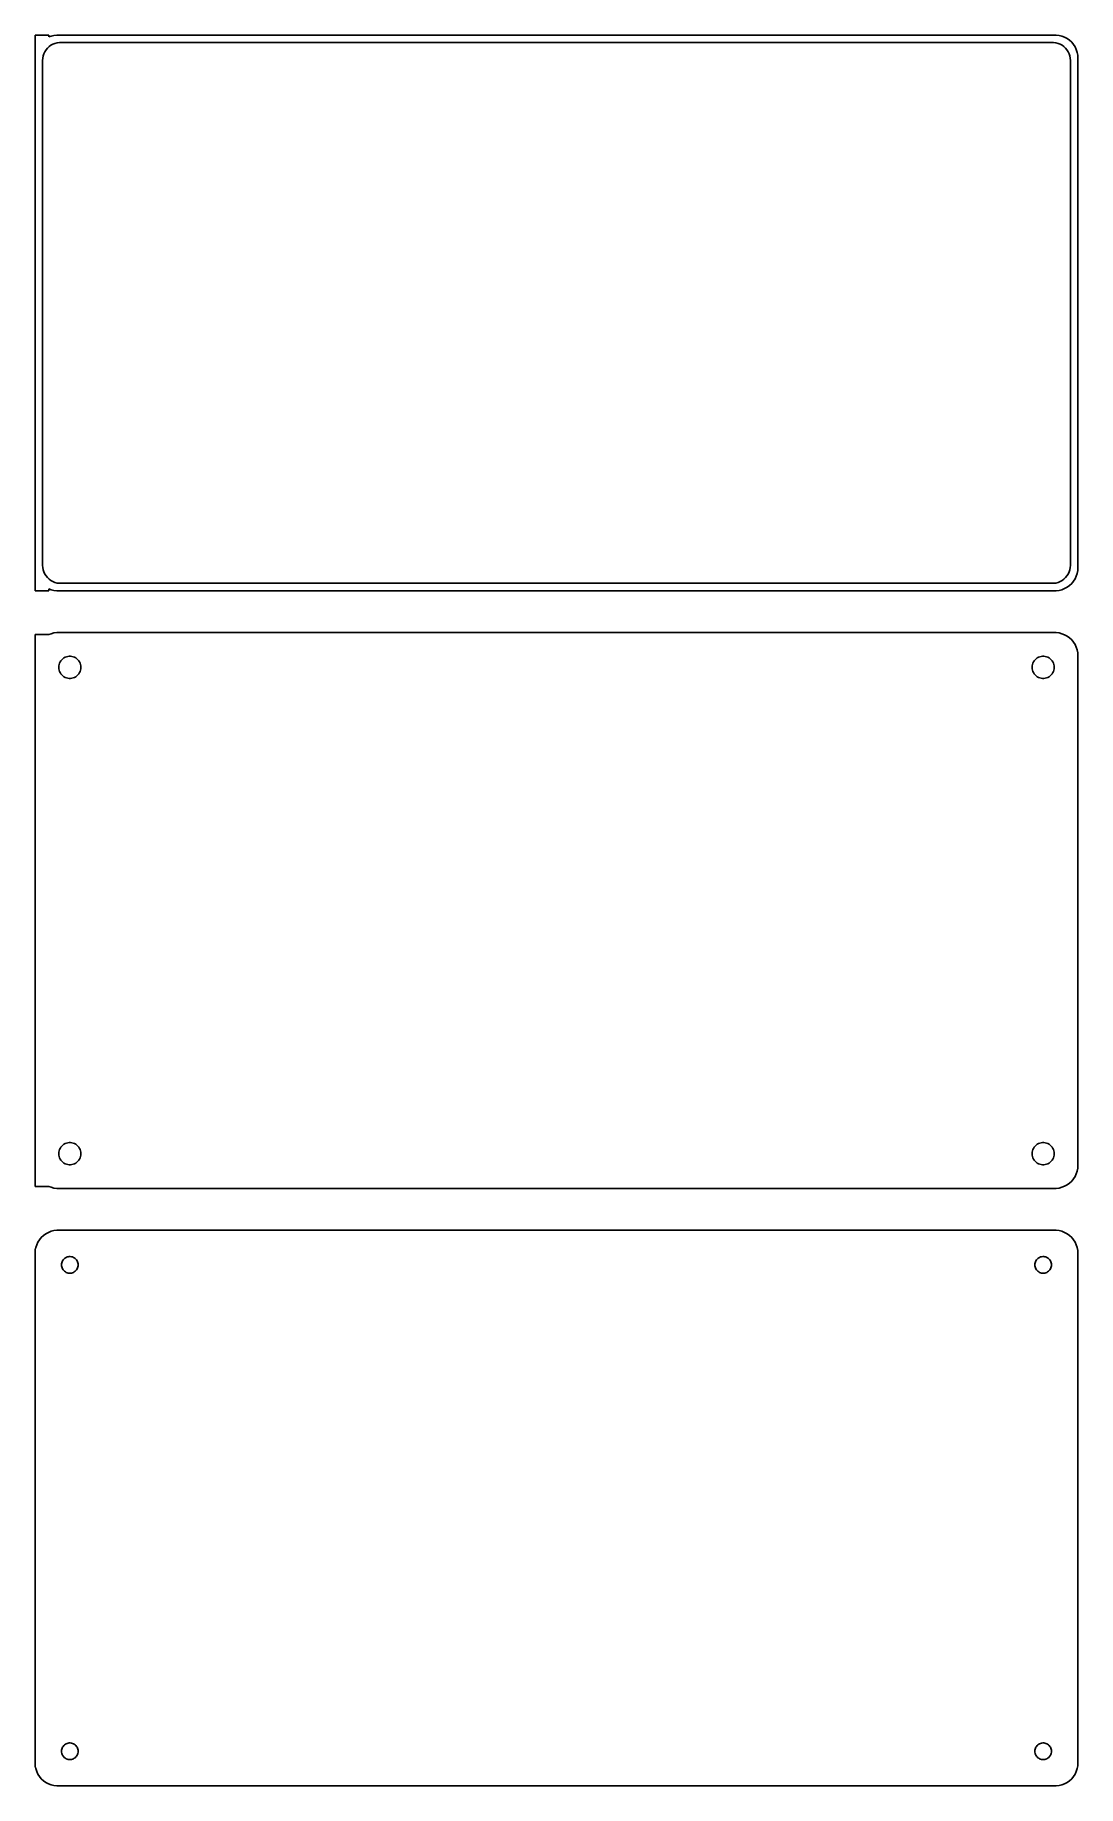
# Model space of a CAD drawing. Header units: metres. Extents: x -112 to 112, y 198 to 576.
import ezdxf

# ---------------------------------------------------------------- set-up
doc = ezdxf.new("R2010")
doc.units = ezdxf.units.M

msp = doc.modelspace()

# ---------------------------------------------------------------- linework, layer by layer
for p, q in [((-109.5, 575.99), (-112.5, 575.99)), ((-112.5, 575.99), (-112.5, 456.01)), ((-109.5, 575.575), (-109.5, 575.99)), ((-109.045, 575.755), (-109.5, 575.575)), ((-108.437, 575.911), (-109.045, 575.755)), ((-107.814, 575.99), (-108.437, 575.911)), ((107.814, 575.99), (-107.814, 575.99)), ((108.437, 575.911), (107.814, 575.99)), ((109.045, 575.755), (108.437, 575.911)), ((109.629, 575.524), (109.045, 575.755)), ((110.179, 575.222), (109.629, 575.524)), ((110.687, 574.853), (110.179, 575.222)), ((111.145, 574.423), (110.687, 574.853)), ((-110.873, 570.5), (-110.842, 570.985)), ((-110.842, 570.985), (-110.751, 571.463)), ((-110.751, 571.463), (-110.601, 571.926)), ((-110.601, 571.926), (-110.394, 572.366)), ((-110.394, 572.366), (-110.133, 572.776)), ((-110.133, 572.776), (-109.823, 573.151)), ((-109.823, 573.151), (-109.469, 573.484)), ((-109.469, 573.484), (-109.075, 573.77)), ((-109.075, 573.77), (-108.649, 574.004)), ((-108.649, 574.004), (-108.197, 574.183)), ((-108.197, 574.183), (-107.726, 574.304)), ((-107.726, 574.304), (-107.243, 574.365)), ((-107.243, 574.365), (107.243, 574.365)), ((107.243, 574.365), (107.726, 574.304)), ((107.726, 574.304), (108.197, 574.183)), ((108.197, 574.183), (108.649, 574.004)), ((108.649, 574.004), (109.075, 573.77)), ((109.075, 573.77), (109.469, 573.484)), ((109.469, 573.484), (109.823, 573.151)), ((109.823, 573.151), (110.133, 572.776)), ((110.133, 572.776), (110.394, 572.366)), ((110.394, 572.366), (110.601, 571.926)), ((110.601, 571.926), (110.751, 571.463)), ((110.751, 571.463), (110.842, 570.985)), ((110.842, 570.985), (110.873, 570.5)), ((111.545, 573.939), (111.145, 574.423)), ((111.882, 573.409), (111.545, 573.939)), ((112.149, 572.841), (111.882, 573.409)), ((112.343, 572.243), (112.149, 572.841)), ((112.461, 571.627), (112.343, 572.243)), ((112.5, 571), (112.461, 571.627)), ((112.5, 461), (112.5, 571)), ((-110.873, 461.5), (-110.873, 570.5)), ((110.873, 570.5), (110.873, 461.5)), ((-110.842, 461.015), (-110.873, 461.5)), ((110.873, 461.5), (110.842, 461.015)), ((-110.751, 460.537), (-110.842, 461.015)), ((-110.601, 460.074), (-110.751, 460.537)), ((-110.394, 459.634), (-110.601, 460.074)), ((-110.133, 459.224), (-110.394, 459.634)), ((-109.823, 458.849), (-110.133, 459.224)), ((-109.469, 458.516), (-109.823, 458.849)), ((-109.075, 458.23), (-109.469, 458.516)), ((-108.649, 457.996), (-109.075, 458.23)), ((-108.197, 457.817), (-108.649, 457.996)), ((-107.726, 457.696), (-108.197, 457.817)), ((-107.243, 457.635), (-107.726, 457.696)), ((107.243, 457.635), (-107.243, 457.635)), ((107.726, 457.696), (107.243, 457.635)), ((108.197, 457.817), (107.726, 457.696)), ((108.649, 457.996), (108.197, 457.817)), ((109.075, 458.23), (108.649, 457.996)), ((109.469, 458.516), (109.075, 458.23)), ((109.823, 458.849), (109.469, 458.516)), ((110.133, 459.224), (109.823, 458.849)), ((110.394, 459.634), (110.133, 459.224)), ((110.601, 460.074), (110.394, 459.634)), ((110.751, 460.537), (110.601, 460.074)), ((110.687, 457.147), (111.145, 457.577)), ((110.842, 461.015), (110.751, 460.537)), ((111.145, 457.577), (111.545, 458.061)), ((111.545, 458.061), (111.882, 458.591)), ((111.882, 458.591), (112.149, 459.159)), ((112.149, 459.159), (112.343, 459.757)), ((112.343, 459.757), (112.461, 460.373)), ((112.461, 460.373), (112.5, 461)), ((-112.5, 456.01), (-109.5, 456.01)), ((-109.5, 456.425), (-109.045, 456.245)), ((-109.5, 456.01), (-109.5, 456.425)), ((-109.045, 456.245), (-108.437, 456.089)), ((-108.437, 456.089), (-107.814, 456.01)), ((-107.814, 456.01), (107.814, 456.01)), ((107.814, 456.01), (108.437, 456.089)), ((108.437, 456.089), (109.045, 456.245)), ((109.045, 456.245), (109.629, 456.476)), ((109.629, 456.476), (110.179, 456.778)), ((110.179, 456.778), (110.687, 457.147)), ((-109.5, 446.615), (-112.5, 446.615)), ((-112.5, 446.615), (-112.5, 327.385)), ((-109.045, 446.755), (-109.5, 446.575)), ((-109.5, 446.575), (-109.5, 446.615)), ((-108.437, 446.911), (-109.045, 446.755)), ((-107.814, 446.99), (-108.437, 446.911)), ((107.814, 446.99), (-107.814, 446.99)), ((108.437, 446.911), (107.814, 446.99)), ((109.045, 446.755), (108.437, 446.911)), ((109.629, 446.524), (109.045, 446.755)), ((110.179, 446.222), (109.629, 446.524)), ((110.687, 445.853), (110.179, 446.222)), ((111.145, 445.423), (110.687, 445.853)), ((111.545, 444.939), (111.145, 445.423)), ((111.882, 444.409), (111.545, 444.939)), ((112.149, 443.841), (111.882, 444.409)), ((112.343, 443.243), (112.149, 443.841)), ((112.461, 442.627), (112.343, 443.243)), ((112.5, 442), (112.461, 442.627)), ((-107.4, 439.5), (-107.381, 439.801)), ((-107.381, 439.199), (-107.4, 439.5)), ((-107.381, 439.801), (-107.325, 440.097)), ((-107.325, 438.903), (-107.381, 439.199)), ((-107.325, 440.097), (-107.231, 440.383)), ((-107.231, 438.617), (-107.325, 438.903)), ((-107.231, 440.383), (-107.103, 440.656)), ((-107.103, 438.344), (-107.231, 438.617)), ((-107.103, 440.656), (-106.942, 440.911)), ((-106.942, 440.911), (-106.75, 441.143)), ((-106.75, 441.143), (-106.53, 441.349)), ((-106.53, 441.349), (-106.286, 441.526)), ((-106.286, 441.526), (-106.022, 441.672)), ((-106.022, 441.672), (-105.742, 441.783)), ((-105.742, 441.783), (-105.45, 441.857)), ((-105.45, 441.857), (-105.151, 441.895)), ((-105.151, 441.895), (-104.849, 441.895)), ((-104.849, 441.895), (-104.55, 441.857)), ((-104.55, 441.857), (-104.258, 441.783)), ((-104.258, 441.783), (-103.978, 441.672)), ((-103.978, 441.672), (-103.714, 441.526)), ((-103.714, 441.526), (-103.47, 441.349)), ((-103.47, 441.349), (-103.25, 441.143)), ((-103.25, 441.143), (-103.058, 440.911)), ((-103.058, 440.911), (-102.897, 440.656)), ((-102.897, 440.656), (-102.769, 440.383)), ((-102.769, 438.617), (-102.897, 438.344)), ((-102.769, 440.383), (-102.675, 440.097)), ((-102.675, 438.903), (-102.769, 438.617)), ((-102.675, 440.097), (-102.619, 439.801)), ((-102.619, 439.199), (-102.675, 438.903)), ((-102.619, 439.801), (-102.6, 439.5)), ((-102.6, 439.5), (-102.619, 439.199)), ((102.6, 439.5), (102.619, 439.801)), ((102.619, 439.199), (102.6, 439.5)), ((102.619, 439.801), (102.675, 440.097)), ((102.675, 438.903), (102.619, 439.199)), ((102.675, 440.097), (102.769, 440.383)), ((102.769, 438.617), (102.675, 438.903)), ((102.769, 440.383), (102.897, 440.656)), ((102.897, 438.344), (102.769, 438.617)), ((102.897, 440.656), (103.058, 440.911)), ((103.058, 440.911), (103.25, 441.143)), ((103.25, 441.143), (103.47, 441.349)), ((103.47, 441.349), (103.714, 441.526)), ((103.714, 441.526), (103.978, 441.672)), ((103.978, 441.672), (104.258, 441.783)), ((104.258, 441.783), (104.55, 441.857)), ((104.55, 441.857), (104.849, 441.895)), ((104.849, 441.895), (105.151, 441.895)), ((105.151, 441.895), (105.45, 441.857)), ((105.45, 441.857), (105.742, 441.783)), ((105.742, 441.783), (106.022, 441.672)), ((106.022, 441.672), (106.286, 441.526)), ((106.286, 441.526), (106.53, 441.349)), ((106.53, 441.349), (106.75, 441.143)), ((106.75, 441.143), (106.942, 440.911)), ((106.942, 440.911), (107.103, 440.656)), ((107.103, 440.656), (107.231, 440.383)), ((107.231, 438.617), (107.103, 438.344)), ((107.231, 440.383), (107.325, 440.097)), ((107.325, 438.903), (107.231, 438.617)), ((107.325, 440.097), (107.381, 439.801)), ((107.381, 439.199), (107.325, 438.903)), ((107.381, 439.801), (107.4, 439.5)), ((107.4, 439.5), (107.381, 439.199)), ((112.5, 332), (112.5, 442)), ((-106.942, 438.089), (-107.103, 438.344)), ((-106.75, 437.857), (-106.942, 438.089)), ((-106.53, 437.651), (-106.75, 437.857)), ((-106.286, 437.474), (-106.53, 437.651)), ((-106.022, 437.328), (-106.286, 437.474)), ((-105.742, 437.217), (-106.022, 437.328)), ((-105.45, 437.143), (-105.742, 437.217)), ((-105.151, 437.105), (-105.45, 437.143)), ((-104.849, 437.105), (-105.151, 437.105)), ((-104.55, 437.143), (-104.849, 437.105)), ((-104.258, 437.217), (-104.55, 437.143)), ((-103.978, 437.328), (-104.258, 437.217)), ((-103.714, 437.474), (-103.978, 437.328)), ((-103.47, 437.651), (-103.714, 437.474)), ((-103.25, 437.857), (-103.47, 437.651)), ((-103.058, 438.089), (-103.25, 437.857)), ((-102.897, 438.344), (-103.058, 438.089)), ((103.058, 438.089), (102.897, 438.344)), ((103.25, 437.857), (103.058, 438.089)), ((103.47, 437.651), (103.25, 437.857)), ((103.714, 437.474), (103.47, 437.651)), ((103.978, 437.328), (103.714, 437.474)), ((104.258, 437.217), (103.978, 437.328)), ((104.55, 437.143), (104.258, 437.217)), ((104.849, 437.105), (104.55, 437.143)), ((105.151, 437.105), (104.849, 437.105)), ((105.45, 437.143), (105.151, 437.105)), ((105.742, 437.217), (105.45, 437.143)), ((106.022, 437.328), (105.742, 437.217)), ((106.286, 437.474), (106.022, 437.328)), ((106.53, 437.651), (106.286, 437.474)), ((106.75, 437.857), (106.53, 437.651)), ((106.942, 438.089), (106.75, 437.857)), ((107.103, 438.344), (106.942, 438.089)), ((-106.53, 336.349), (-106.286, 336.526)), ((-106.286, 336.526), (-106.022, 336.672)), ((-106.022, 336.672), (-105.742, 336.783)), ((-105.742, 336.783), (-105.45, 336.857)), ((-105.45, 336.857), (-105.151, 336.895)), ((-105.151, 336.895), (-104.849, 336.895)), ((-104.849, 336.895), (-104.55, 336.857)), ((-104.55, 336.857), (-104.258, 336.783)), ((-104.258, 336.783), (-103.978, 336.672)), ((-103.978, 336.672), (-103.714, 336.526)), ((-103.714, 336.526), (-103.47, 336.349)), ((103.47, 336.349), (103.714, 336.526)), ((103.714, 336.526), (103.978, 336.672)), ((103.978, 336.672), (104.258, 336.783)), ((104.258, 336.783), (104.55, 336.857)), ((104.55, 336.857), (104.849, 336.895)), ((104.849, 336.895), (105.151, 336.895)), ((105.151, 336.895), (105.45, 336.857)), ((105.45, 336.857), (105.742, 336.783)), ((105.742, 336.783), (106.022, 336.672)), ((106.022, 336.672), (106.286, 336.526)), ((106.286, 336.526), (106.53, 336.349)), ((-107.4, 334.5), (-107.381, 334.801)), ((-107.381, 334.199), (-107.4, 334.5)), ((-107.381, 334.801), (-107.325, 335.097)), ((-107.325, 333.903), (-107.381, 334.199)), ((-107.325, 335.097), (-107.231, 335.383)), ((-107.231, 333.617), (-107.325, 333.903)), ((-107.231, 335.383), (-107.103, 335.656)), ((-107.103, 333.344), (-107.231, 333.617)), ((-107.103, 335.656), (-106.942, 335.911)), ((-106.942, 333.089), (-107.103, 333.344)), ((-106.942, 335.911), (-106.75, 336.143)), ((-106.75, 332.857), (-106.942, 333.089)), ((-106.75, 336.143), (-106.53, 336.349)), ((-106.53, 332.651), (-106.75, 332.857)), ((-106.286, 332.474), (-106.53, 332.651)), ((-103.47, 332.651), (-103.714, 332.474)), ((-103.47, 336.349), (-103.25, 336.143)), ((-103.25, 332.857), (-103.47, 332.651)), ((-103.25, 336.143), (-103.058, 335.911)), ((-103.058, 333.089), (-103.25, 332.857)), ((-103.058, 335.911), (-102.897, 335.656)), ((-102.897, 333.344), (-103.058, 333.089)), ((-102.897, 335.656), (-102.769, 335.383)), ((-102.769, 333.617), (-102.897, 333.344)), ((-102.769, 335.383), (-102.675, 335.097)), ((-102.675, 333.903), (-102.769, 333.617)), ((-102.675, 335.097), (-102.619, 334.801)), ((-102.619, 334.199), (-102.675, 333.903)), ((-102.619, 334.801), (-102.6, 334.5)), ((-102.6, 334.5), (-102.619, 334.199)), ((102.6, 334.5), (102.619, 334.801)), ((102.619, 334.199), (102.6, 334.5)), ((102.619, 334.801), (102.675, 335.097)), ((102.675, 333.903), (102.619, 334.199)), ((102.675, 335.097), (102.769, 335.383)), ((102.769, 333.617), (102.675, 333.903)), ((102.769, 335.383), (102.897, 335.656)), ((102.897, 333.344), (102.769, 333.617)), ((102.897, 335.656), (103.058, 335.911)), ((103.058, 333.089), (102.897, 333.344)), ((103.058, 335.911), (103.25, 336.143)), ((103.25, 332.857), (103.058, 333.089)), ((103.25, 336.143), (103.47, 336.349)), ((103.47, 332.651), (103.25, 332.857)), ((103.714, 332.474), (103.47, 332.651)), ((106.53, 332.651), (106.286, 332.474)), ((106.53, 336.349), (106.75, 336.143)), ((106.75, 332.857), (106.53, 332.651)), ((106.75, 336.143), (106.942, 335.911)), ((106.942, 333.089), (106.75, 332.857)), ((106.942, 335.911), (107.103, 335.656)), ((107.103, 333.344), (106.942, 333.089)), ((107.103, 335.656), (107.231, 335.383)), ((107.231, 333.617), (107.103, 333.344)), ((107.231, 335.383), (107.325, 335.097)), ((107.325, 333.903), (107.231, 333.617)), ((107.325, 335.097), (107.381, 334.801)), ((107.381, 334.199), (107.325, 333.903)), ((107.381, 334.801), (107.4, 334.5)), ((107.4, 334.5), (107.381, 334.199)), ((-106.022, 332.328), (-106.286, 332.474)), ((-105.742, 332.217), (-106.022, 332.328)), ((-105.45, 332.143), (-105.742, 332.217)), ((-105.151, 332.105), (-105.45, 332.143)), ((-104.849, 332.105), (-105.151, 332.105)), ((-104.55, 332.143), (-104.849, 332.105)), ((-104.258, 332.217), (-104.55, 332.143)), ((-103.978, 332.328), (-104.258, 332.217)), ((-103.714, 332.474), (-103.978, 332.328)), ((103.978, 332.328), (103.714, 332.474)), ((104.258, 332.217), (103.978, 332.328)), ((104.55, 332.143), (104.258, 332.217)), ((104.849, 332.105), (104.55, 332.143)), ((105.151, 332.105), (104.849, 332.105)), ((105.45, 332.143), (105.151, 332.105)), ((105.742, 332.217), (105.45, 332.143)), ((106.022, 332.328), (105.742, 332.217)), ((106.286, 332.474), (106.022, 332.328)), ((111.145, 328.577), (111.545, 329.061)), ((111.545, 329.061), (111.882, 329.591)), ((111.882, 329.591), (112.149, 330.159)), ((112.149, 330.159), (112.343, 330.757)), ((112.343, 330.757), (112.461, 331.373)), ((112.461, 331.373), (112.5, 332)), ((-112.5, 327.385), (-109.5, 327.385)), ((-109.5, 327.385), (-109.5, 327.425)), ((-109.5, 327.425), (-109.045, 327.245)), ((-109.045, 327.245), (-108.437, 327.089)), ((-108.437, 327.089), (-107.814, 327.01)), ((-107.814, 327.01), (107.814, 327.01)), ((107.814, 327.01), (108.437, 327.089)), ((108.437, 327.089), (109.045, 327.245)), ((109.045, 327.245), (109.629, 327.476)), ((109.629, 327.476), (110.179, 327.778)), ((110.179, 327.778), (110.687, 328.147)), ((110.687, 328.147), (111.145, 328.577)), ((-109.629, 317.524), (-110.179, 317.222)), ((-109.045, 317.755), (-109.629, 317.524)), ((-108.437, 317.911), (-109.045, 317.755)), ((-107.814, 317.99), (-108.437, 317.911)), ((107.814, 317.99), (-107.814, 317.99)), ((108.437, 317.911), (107.814, 317.99)), ((109.045, 317.755), (108.437, 317.911)), ((109.629, 317.524), (109.045, 317.755)), ((110.179, 317.222), (109.629, 317.524)), ((-112.4, 313.944), (-112.5, 313.944)), ((-112.5, 313.944), (-112.5, 202.056)), ((-112.343, 314.243), (-112.4, 313.944)), ((-112.149, 314.841), (-112.343, 314.243)), ((-111.882, 315.409), (-112.149, 314.841)), ((-111.545, 315.939), (-111.882, 315.409)), ((-111.145, 316.423), (-111.545, 315.939)), ((-110.687, 316.853), (-111.145, 316.423)), ((-110.179, 317.222), (-110.687, 316.853)), ((110.687, 316.853), (110.179, 317.222)), ((111.145, 316.423), (110.687, 316.853)), ((111.545, 315.939), (111.145, 316.423)), ((111.882, 315.409), (111.545, 315.939)), ((112.149, 314.841), (111.882, 315.409)), ((112.343, 314.243), (112.149, 314.841)), ((112.461, 313.627), (112.343, 314.243)), ((-106.8, 310.5), (-106.786, 310.726)), ((-106.786, 310.274), (-106.8, 310.5)), ((-106.786, 310.726), (-106.743, 310.948)), ((-106.743, 310.052), (-106.786, 310.274)), ((-106.743, 310.948), (-106.674, 311.163)), ((-106.674, 309.837), (-106.743, 310.052)), ((-106.674, 311.163), (-106.577, 311.367)), ((-106.577, 311.367), (-106.456, 311.558)), ((-106.456, 311.558), (-106.312, 311.732)), ((-106.312, 311.732), (-106.147, 311.887)), ((-106.147, 311.887), (-105.964, 312.02)), ((-105.964, 312.02), (-105.766, 312.129)), ((-105.766, 312.129), (-105.556, 312.212)), ((-105.556, 312.212), (-105.337, 312.268)), ((-105.337, 312.268), (-105.113, 312.296)), ((-105.113, 312.296), (-104.887, 312.296)), ((-104.887, 312.296), (-104.663, 312.268)), ((-104.663, 312.268), (-104.444, 312.212)), ((-104.444, 312.212), (-104.234, 312.129)), ((-104.234, 312.129), (-104.036, 312.02)), ((-104.036, 312.02), (-103.853, 311.887)), ((-103.853, 311.887), (-103.688, 311.732)), ((-103.688, 311.732), (-103.544, 311.558)), ((-103.544, 311.558), (-103.423, 311.367)), ((-103.423, 311.367), (-103.326, 311.163)), ((-103.326, 311.163), (-103.257, 310.948)), ((-103.257, 310.052), (-103.326, 309.837)), ((-103.257, 310.948), (-103.214, 310.726)), ((-103.214, 310.274), (-103.257, 310.052)), ((-103.214, 310.726), (-103.2, 310.5)), ((-103.2, 310.5), (-103.214, 310.274)), ((103.2, 310.5), (103.214, 310.726)), ((103.214, 310.274), (103.2, 310.5)), ((103.214, 310.726), (103.257, 310.948)), ((103.257, 310.052), (103.214, 310.274)), ((103.257, 310.948), (103.326, 311.163)), ((103.326, 309.837), (103.257, 310.052)), ((103.326, 311.163), (103.423, 311.367)), ((103.423, 311.367), (103.544, 311.558)), ((103.544, 311.558), (103.688, 311.732)), ((103.688, 311.732), (103.853, 311.887)), ((103.853, 311.887), (104.036, 312.02)), ((104.036, 312.02), (104.234, 312.129)), ((104.234, 312.129), (104.444, 312.212)), ((104.444, 312.212), (104.663, 312.268)), ((104.663, 312.268), (104.887, 312.296)), ((104.887, 312.296), (105.113, 312.296)), ((105.113, 312.296), (105.337, 312.268)), ((105.337, 312.268), (105.556, 312.212)), ((105.556, 312.212), (105.766, 312.129)), ((105.766, 312.129), (105.964, 312.02)), ((105.964, 312.02), (106.147, 311.887)), ((106.147, 311.887), (106.312, 311.732)), ((106.312, 311.732), (106.456, 311.558)), ((106.456, 311.558), (106.577, 311.367)), ((106.577, 311.367), (106.674, 311.163)), ((106.674, 311.163), (106.743, 310.948)), ((106.743, 310.052), (106.674, 309.837)), ((106.743, 310.948), (106.786, 310.726)), ((106.786, 310.274), (106.743, 310.052)), ((106.786, 310.726), (106.8, 310.5)), ((106.8, 310.5), (106.786, 310.274)), ((112.5, 313), (112.461, 313.627)), ((112.5, 203), (112.5, 313)), ((-106.577, 309.633), (-106.674, 309.837)), ((-106.456, 309.442), (-106.577, 309.633)), ((-106.312, 309.268), (-106.456, 309.442)), ((-106.147, 309.113), (-106.312, 309.268)), ((-105.964, 308.98), (-106.147, 309.113)), ((-105.766, 308.871), (-105.964, 308.98)), ((-105.556, 308.788), (-105.766, 308.871)), ((-105.337, 308.732), (-105.556, 308.788)), ((-105.113, 308.704), (-105.337, 308.732)), ((-104.887, 308.704), (-105.113, 308.704)), ((-104.663, 308.732), (-104.887, 308.704)), ((-104.444, 308.788), (-104.663, 308.732)), ((-104.234, 308.871), (-104.444, 308.788)), ((-104.036, 308.98), (-104.234, 308.871)), ((-103.853, 309.113), (-104.036, 308.98)), ((-103.688, 309.268), (-103.853, 309.113)), ((-103.544, 309.442), (-103.688, 309.268)), ((-103.423, 309.633), (-103.544, 309.442)), ((-103.326, 309.837), (-103.423, 309.633)), ((103.423, 309.633), (103.326, 309.837)), ((103.544, 309.442), (103.423, 309.633)), ((103.688, 309.268), (103.544, 309.442)), ((103.853, 309.113), (103.688, 309.268)), ((104.036, 308.98), (103.853, 309.113)), ((104.234, 308.871), (104.036, 308.98)), ((104.444, 308.788), (104.234, 308.871)), ((104.663, 308.732), (104.444, 308.788)), ((104.887, 308.704), (104.663, 308.732)), ((105.113, 308.704), (104.887, 308.704)), ((105.337, 308.732), (105.113, 308.704)), ((105.556, 308.788), (105.337, 308.732)), ((105.766, 308.871), (105.556, 308.788)), ((105.964, 308.98), (105.766, 308.871)), ((106.147, 309.113), (105.964, 308.98)), ((106.312, 309.268), (106.147, 309.113)), ((106.456, 309.442), (106.312, 309.268)), ((106.577, 309.633), (106.456, 309.442)), ((106.674, 309.837), (106.577, 309.633)), ((-106.8, 205.5), (-106.786, 205.726)), ((-106.786, 205.274), (-106.8, 205.5)), ((-106.786, 205.726), (-106.743, 205.948)), ((-106.743, 205.052), (-106.786, 205.274)), ((-106.743, 205.948), (-106.674, 206.163)), ((-106.674, 204.837), (-106.743, 205.052)), ((-106.674, 206.163), (-106.577, 206.367)), ((-106.577, 204.633), (-106.674, 204.837)), ((-106.577, 206.367), (-106.456, 206.558)), ((-106.456, 204.442), (-106.577, 204.633)), ((-106.456, 206.558), (-106.312, 206.732)), ((-106.312, 204.268), (-106.456, 204.442)), ((-106.312, 206.732), (-106.147, 206.887)), ((-106.147, 204.113), (-106.312, 204.268)), ((-106.147, 206.887), (-105.964, 207.02)), ((-105.964, 203.98), (-106.147, 204.113)), ((-105.964, 207.02), (-105.766, 207.129)), ((-105.766, 207.129), (-105.556, 207.212)), ((-105.556, 207.212), (-105.337, 207.268)), ((-105.337, 207.268), (-105.113, 207.296)), ((-105.113, 207.296), (-104.887, 207.296)), ((-104.887, 207.296), (-104.663, 207.268)), ((-104.663, 207.268), (-104.444, 207.212)), ((-104.444, 207.212), (-104.234, 207.129)), ((-104.234, 207.129), (-104.036, 207.02)), ((-104.036, 207.02), (-103.853, 206.887)), ((-103.853, 204.113), (-104.036, 203.98)), ((-103.853, 206.887), (-103.688, 206.732)), ((-103.688, 204.268), (-103.853, 204.113)), ((-103.688, 206.732), (-103.544, 206.558)), ((-103.544, 204.442), (-103.688, 204.268)), ((-103.544, 206.558), (-103.423, 206.367)), ((-103.423, 204.633), (-103.544, 204.442)), ((-103.423, 206.367), (-103.326, 206.163)), ((-103.326, 204.837), (-103.423, 204.633)), ((-103.326, 206.163), (-103.257, 205.948)), ((-103.257, 205.052), (-103.326, 204.837)), ((-103.257, 205.948), (-103.214, 205.726)), ((-103.214, 205.274), (-103.257, 205.052)), ((-103.214, 205.726), (-103.2, 205.5)), ((-103.2, 205.5), (-103.214, 205.274)), ((103.2, 205.5), (103.214, 205.726)), ((103.214, 205.274), (103.2, 205.5)), ((103.214, 205.726), (103.257, 205.948)), ((103.257, 205.052), (103.214, 205.274)), ((103.257, 205.948), (103.326, 206.163)), ((103.326, 204.837), (103.257, 205.052)), ((103.326, 206.163), (103.423, 206.367)), ((103.423, 204.633), (103.326, 204.837)), ((103.423, 206.367), (103.544, 206.558)), ((103.544, 204.442), (103.423, 204.633)), ((103.544, 206.558), (103.688, 206.732)), ((103.688, 204.268), (103.544, 204.442)), ((103.688, 206.732), (103.853, 206.887)), ((103.853, 204.113), (103.688, 204.268)), ((103.853, 206.887), (104.036, 207.02)), ((104.036, 203.98), (103.853, 204.113)), ((104.036, 207.02), (104.234, 207.129)), ((104.234, 207.129), (104.444, 207.212)), ((104.444, 207.212), (104.663, 207.268)), ((104.663, 207.268), (104.887, 207.296)), ((104.887, 207.296), (105.113, 207.296)), ((105.113, 207.296), (105.337, 207.268)), ((105.337, 207.268), (105.556, 207.212)), ((105.556, 207.212), (105.766, 207.129)), ((105.766, 207.129), (105.964, 207.02)), ((105.964, 207.02), (106.147, 206.887)), ((106.147, 204.113), (105.964, 203.98)), ((106.147, 206.887), (106.312, 206.732)), ((106.312, 204.268), (106.147, 204.113)), ((106.312, 206.732), (106.456, 206.558)), ((106.456, 204.442), (106.312, 204.268)), ((106.456, 206.558), (106.577, 206.367)), ((106.577, 204.633), (106.456, 204.442)), ((106.577, 206.367), (106.674, 206.163)), ((106.674, 204.837), (106.577, 204.633)), ((106.674, 206.163), (106.743, 205.948)), ((106.743, 205.052), (106.674, 204.837)), ((106.743, 205.948), (106.786, 205.726)), ((106.786, 205.274), (106.743, 205.052)), ((106.786, 205.726), (106.8, 205.5)), ((106.8, 205.5), (106.786, 205.274)), ((-112.5, 202.056), (-112.4, 202.056)), ((-112.4, 202.056), (-112.343, 201.757)), ((-112.343, 201.757), (-112.149, 201.159)), ((-112.149, 201.159), (-111.882, 200.591)), ((-111.882, 200.591), (-111.545, 200.061)), ((-105.766, 203.871), (-105.964, 203.98)), ((-105.556, 203.788), (-105.766, 203.871)), ((-105.337, 203.732), (-105.556, 203.788)), ((-105.113, 203.704), (-105.337, 203.732)), ((-104.887, 203.704), (-105.113, 203.704)), ((-104.663, 203.732), (-104.887, 203.704)), ((-104.444, 203.788), (-104.663, 203.732)), ((-104.234, 203.871), (-104.444, 203.788)), ((-104.036, 203.98), (-104.234, 203.871)), ((104.234, 203.871), (104.036, 203.98)), ((104.444, 203.788), (104.234, 203.871)), ((104.663, 203.732), (104.444, 203.788)), ((104.887, 203.704), (104.663, 203.732)), ((105.113, 203.704), (104.887, 203.704)), ((105.337, 203.732), (105.113, 203.704)), ((105.556, 203.788), (105.337, 203.732)), ((105.766, 203.871), (105.556, 203.788)), ((105.964, 203.98), (105.766, 203.871)), ((111.545, 200.061), (111.882, 200.591)), ((111.882, 200.591), (112.149, 201.159)), ((112.149, 201.159), (112.343, 201.757)), ((112.343, 201.757), (112.461, 202.373)), ((112.461, 202.373), (112.5, 203)), ((-111.545, 200.061), (-111.145, 199.577)), ((-111.145, 199.577), (-110.687, 199.147)), ((-110.687, 199.147), (-110.179, 198.778)), ((-110.179, 198.778), (-109.629, 198.476)), ((-109.629, 198.476), (-109.045, 198.245)), ((-109.045, 198.245), (-108.437, 198.089)), ((-108.437, 198.089), (-107.814, 198.01)), ((-107.814, 198.01), (107.814, 198.01)), ((107.814, 198.01), (108.437, 198.089)), ((108.437, 198.089), (109.045, 198.245)), ((109.045, 198.245), (109.629, 198.476)), ((109.629, 198.476), (110.179, 198.778)), ((110.179, 198.778), (110.687, 199.147)), ((110.687, 199.147), (111.145, 199.577)), ((111.145, 199.577), (111.545, 200.061))]:
    msp.add_line(p, q)

doc.saveas('drawing.dxf')
